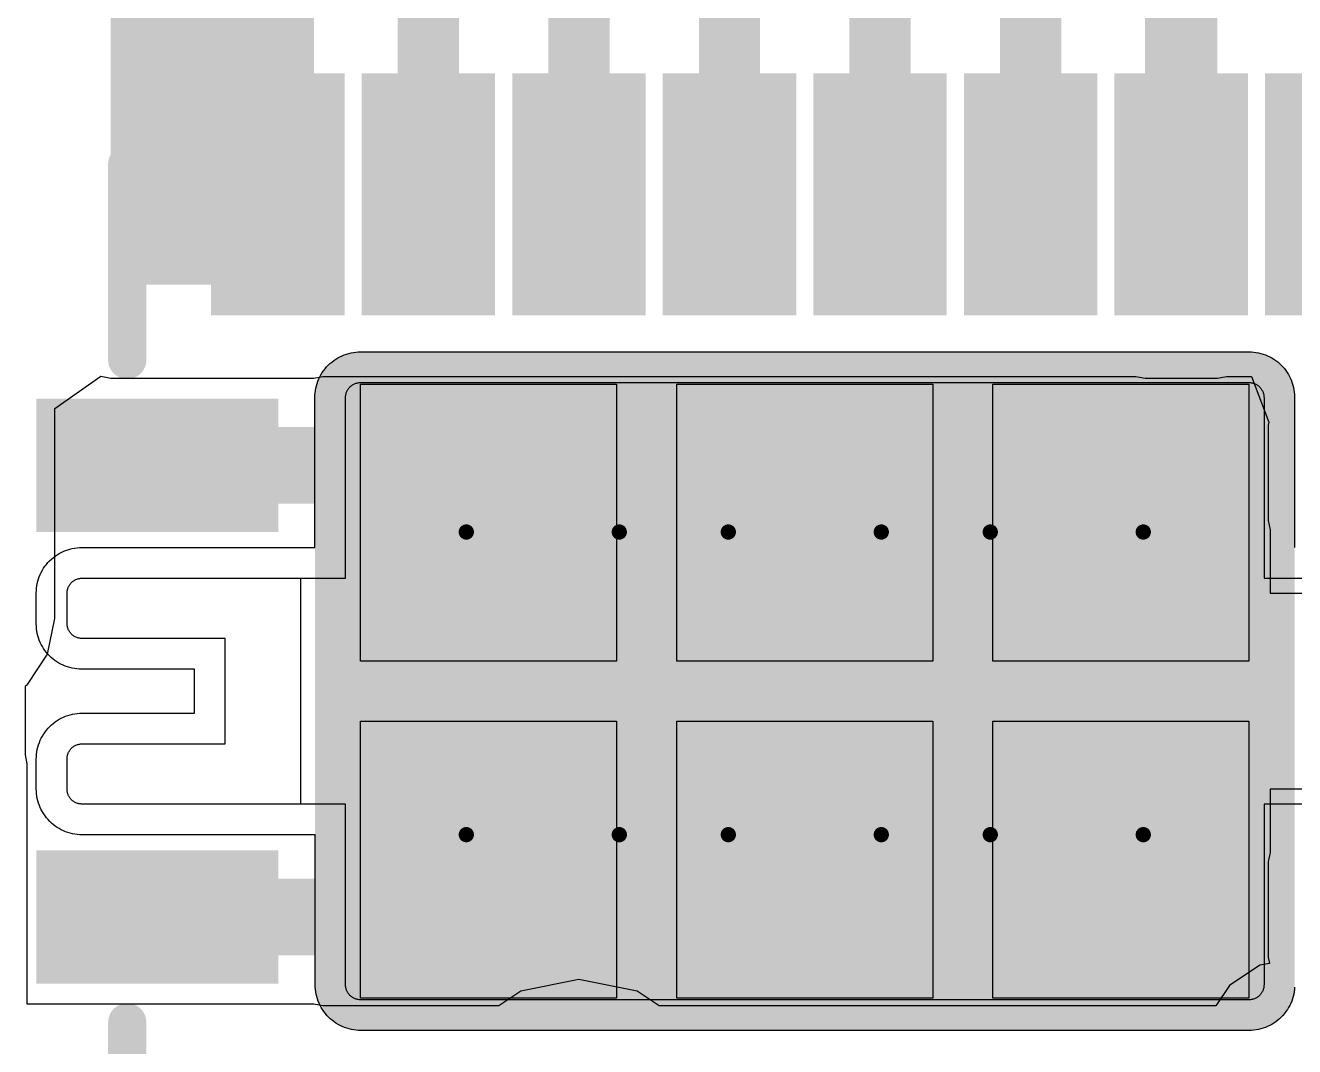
# Model space of a CAD drawing. Header units: inches. Extents: x -46 to 312, y 0 to 111.
# Drawn here: x -34.183 to -29.968, y 18.97 to 22.362 of the extents above; entities that cross this region are included whole.
import ezdxf

# ---------------------------------------------------------------- set-up
doc = ezdxf.new("R2010")
doc.units = ezdxf.units.IN
for name, color, linetype in [('Bottom Layer', 5, 'Continuous'), ('Drill Drawing', 1, 'Continuous'), ('Top Layer', 1, 'Continuous'), ('Top Overlay', 2, 'Continuous'), ('Top Paste', 8, 'Continuous'), ('Top Solder', 216, 'Continuous'), ('Via Holes', 16, 'Continuous')]:
    doc.layers.add(name, color=color, linetype=linetype)

# ---------------------------------------------------------------- blocks, each defined once
blk = doc.blocks.new('20_VQFN__3_5_4_5__18')
at = {"layer": 'Top Layer'}
for points in [[(-0.87, 2.45), (-0.63, 2.45), (-0.63, 1.85), (-0.87, 1.85)], [(0.63, 2.45), (0.87, 2.45), (0.87, 1.85), (0.63, 1.85)], [(1.35, 1.87), (1.95, 1.87), (1.95, 1.63), (1.35, 1.63)], [(1.35, 1.37), (1.95, 1.37), (1.95, 1.13), (1.35, 1.13)], [(1.35, 0.87), (1.95, 0.87), (1.95, 0.63), (1.35, 0.63)], [(1.35, 0.37), (1.95, 0.37), (1.95, 0.13), (1.35, 0.13)], [(1.35, -0.13), (1.95, -0.13), (1.95, -0.37), (1.35, -0.37)], [(1.35, -0.63), (1.95, -0.63), (1.95, -0.87), (1.35, -0.87)], [(1.35, -1.13), (1.95, -1.13), (1.95, -1.37), (1.35, -1.37)]]:
    blk.add_hatch(color=1, dxfattribs=at).paths.add_polyline_path(points)
h = blk.add_hatch(color=1, dxfattribs=at)
edge = h.paths.add_edge_path()
edge.add_arc((-0.9738, 1.4738), 0.0512, 90, 180)
edge.add_line((-1.025, 1.4738), (-1.025, -1.4737))
edge.add_arc((-0.9738, -1.4737), 0.0512, 180, 270)
edge.add_line((-0.9738, -1.525), (0.9738, -1.525))
edge.add_arc((0.9738, -1.4737), 0.0512, 270, 360)
edge.add_line((1.025, -1.4737), (1.025, 1.4738))
edge.add_arc((0.9738, 1.4738), 0.0512, 0, 90)
edge.add_line((0.9738, 1.525), (-0.9738, 1.525))
at = {"layer": 'Top Paste'}
for points in [[(-0.87, 2.45), (-0.63, 2.45), (-0.63, 1.85), (-0.87, 1.85)], [(0.63, 2.45), (0.87, 2.45), (0.87, 1.85), (0.63, 1.85)], [(1.35, 1.87), (1.95, 1.87), (1.95, 1.63), (1.35, 1.63)], [(1.35, 1.37), (1.95, 1.37), (1.95, 1.13), (1.35, 1.13)], [(1.35, 0.87), (1.95, 0.87), (1.95, 0.63), (1.35, 0.63)], [(1.35, 0.37), (1.95, 0.37), (1.95, 0.13), (1.35, 0.13)], [(1.35, -0.13), (1.95, -0.13), (1.95, -0.37), (1.35, -0.37)], [(1.35, -0.63), (1.95, -0.63), (1.95, -0.87), (1.35, -0.87)], [(1.35, -1.13), (1.95, -1.13), (1.95, -1.37), (1.35, -1.37)]]:
    blk.add_hatch(color=8, dxfattribs=at).paths.add_polyline_path(points)
at = {"layer": 'Top Solder'}
for points in [[(-0.9716, 2.5516), (-0.5284, 2.5516), (-0.5284, 1.7484), (-0.9716, 1.7484)], [(0.5284, 2.5516), (0.9716, 2.5516), (0.9716, 1.7484), (0.5284, 1.7484)], [(1.2484, 1.9716), (2.0516, 1.9716), (2.0516, 1.5284), (1.2484, 1.5284)], [(1.2484, 1.4716), (2.0516, 1.4716), (2.0516, 1.0284), (1.2484, 1.0284)], [(1.2484, 0.9716), (2.0516, 0.9716), (2.0516, 0.5284), (1.2484, 0.5284)], [(1.2484, 0.4716), (2.0516, 0.4716), (2.0516, 0.0284), (1.2484, 0.0284)], [(1.2484, -0.0284), (2.0516, -0.0284), (2.0516, -0.4716), (1.2484, -0.4716)], [(1.2484, -0.5284), (2.0516, -0.5284), (2.0516, -0.9716), (1.2484, -0.9716)], [(1.2484, -1.0284), (2.0516, -1.0284), (2.0516, -1.4716), (1.2484, -1.4716)], [(1.2484, -1.5284), (2.0516, -1.5284), (2.0516, -1.9716), (1.2484, -1.9716)]]:
    blk.add_hatch(color=216, dxfattribs=at).paths.add_polyline_path(points)
h = blk.add_hatch(color=216, dxfattribs=at)
edge = h.paths.add_edge_path()
edge.add_arc((-0.9738, 1.4738), 0.1528, 90, 180)
edge.add_line((-1.1266, 1.4738), (-1.1266, -1.4737))
edge.add_arc((-0.9738, -1.4737), 0.1528, 180, 270)
edge.add_line((-0.9738, -1.6266), (0.9738, -1.6266))
edge.add_arc((0.9738, -1.4737), 0.1528, 270, 360)
edge.add_line((1.1266, -1.4737), (1.1266, 1.4738))
edge.add_arc((0.9738, 1.4738), 0.1528, 0, 90)
edge.add_line((0.9738, 1.6266), (-0.9738, 1.6266))
at = {"layer": 'Top Layer'}
for p, q in [((-0.3477, 2.4446), (-0.3453, 2.4457)), ((-0.3453, 2.4457), (-0.3429, 2.4467)), ((-0.3429, 2.4467), (-0.3405, 2.4476)), ((-0.3405, 2.4476), (-0.3379, 2.4483)), ((-0.3379, 2.4483), (-0.3354, 2.4489)), ((-0.3354, 2.4489), (-0.3328, 2.4494)), ((-0.3328, 2.4494), (-0.3302, 2.4497)), ((-0.3302, 2.4497), (-0.3276, 2.4499)), ((-0.3276, 2.4499), (-0.325, 2.45)), ((-0.325, 2.45), (-0.225, 2.45)), ((-0.225, 2.45), (-0.2224, 2.4499)), ((-0.2224, 2.4499), (-0.2198, 2.4497)), ((-0.2198, 2.4497), (-0.2172, 2.4494)), ((-0.2172, 2.4494), (-0.2146, 2.4489)), ((-0.2146, 2.4489), (-0.2121, 2.4483)), ((-0.2121, 2.4483), (-0.2095, 2.4476)), ((-0.2095, 2.4476), (-0.2071, 2.4467)), ((-0.2071, 2.4467), (-0.2047, 2.4457)), ((-0.2047, 2.4457), (-0.2023, 2.4446)), ((0.2023, 2.4446), (0.2047, 2.4457)), ((0.2047, 2.4457), (0.2071, 2.4467)), ((0.2071, 2.4467), (0.2095, 2.4476)), ((0.2095, 2.4476), (0.2121, 2.4483)), ((0.2121, 2.4483), (0.2146, 2.4489)), ((0.2146, 2.4489), (0.2172, 2.4494)), ((0.2172, 2.4494), (0.2198, 2.4497)), ((0.2198, 2.4497), (0.2224, 2.4499)), ((0.2224, 2.4499), (0.225, 2.45)), ((0.225, 2.45), (0.325, 2.45)), ((0.325, 2.45), (0.3276, 2.4499)), ((0.3276, 2.4499), (0.3302, 2.4497)), ((0.3302, 2.4497), (0.3328, 2.4494)), ((0.3328, 2.4494), (0.3354, 2.4489)), ((0.3354, 2.4489), (0.3379, 2.4483)), ((0.3379, 2.4483), (0.3405, 2.4476)), ((0.3405, 2.4476), (0.3429, 2.4467)), ((0.3429, 2.4467), (0.3453, 2.4457)), ((0.3453, 2.4457), (0.3477, 2.4446)), ((-0.375, 2.4), (-0.3749, 2.4026)), ((-0.3749, 2.4026), (-0.3747, 2.4052)), ((-0.3747, 2.4052), (-0.3744, 2.4078)), ((-0.3744, 2.4078), (-0.3739, 2.4104)), ((-0.3739, 2.4104), (-0.3733, 2.4129)), ((-0.3733, 2.4129), (-0.3726, 2.4155)), ((-0.3726, 2.4155), (-0.3717, 2.4179)), ((-0.3717, 2.4179), (-0.3707, 2.4203)), ((-0.3707, 2.4203), (-0.3695, 2.4227)), ((-0.3695, 2.4227), (-0.3683, 2.425)), ((-0.3683, 2.425), (-0.3669, 2.4272)), ((-0.3669, 2.4272), (-0.3655, 2.4294)), ((-0.3655, 2.4294), (-0.3639, 2.4315)), ((-0.3639, 2.4315), (-0.3622, 2.4335)), ((-0.3622, 2.4335), (-0.3604, 2.4354)), ((-0.3604, 2.4354), (-0.3585, 2.4372)), ((-0.3585, 2.4372), (-0.3565, 2.4389)), ((-0.3565, 2.4389), (-0.3544, 2.4405)), ((-0.3544, 2.4405), (-0.3522, 2.4419)), ((-0.3522, 2.4419), (-0.35, 2.4433)), ((-0.35, 2.4433), (-0.3477, 2.4446)), ((-0.2023, 2.4446), (-0.2, 2.4433)), ((-0.2, 2.4433), (-0.1978, 2.4419)), ((-0.1978, 2.4419), (-0.1956, 2.4405)), ((-0.1956, 2.4405), (-0.1935, 2.4389)), ((-0.1935, 2.4389), (-0.1915, 2.4372)), ((-0.1915, 2.4372), (-0.1896, 2.4354)), ((-0.1896, 2.4354), (-0.1878, 2.4335)), ((-0.1878, 2.4335), (-0.1861, 2.4315)), ((-0.1861, 2.4315), (-0.1845, 2.4294)), ((-0.1845, 2.4294), (-0.1831, 2.4272)), ((-0.1831, 2.4272), (-0.1817, 2.425)), ((-0.1817, 2.425), (-0.1804, 2.4227)), ((-0.1804, 2.4227), (-0.1793, 2.4203)), ((-0.1793, 2.4203), (-0.1783, 2.4179)), ((-0.1783, 2.4179), (-0.1774, 2.4155)), ((-0.1774, 2.4155), (-0.1767, 2.4129)), ((-0.1767, 2.4129), (-0.1761, 2.4104)), ((-0.1761, 2.4104), (-0.1756, 2.4078)), ((-0.1756, 2.4078), (-0.1753, 2.4052)), ((-0.1753, 2.4052), (-0.1751, 2.4026)), ((-0.1751, 2.4026), (-0.175, 2.4)), ((0.175, 2.4), (0.1751, 2.4026)), ((0.1751, 2.4026), (0.1753, 2.4052)), ((0.1753, 2.4052), (0.1756, 2.4078)), ((0.1756, 2.4078), (0.1761, 2.4104)), ((0.1761, 2.4104), (0.1767, 2.4129)), ((0.1767, 2.4129), (0.1774, 2.4155)), ((0.1774, 2.4155), (0.1783, 2.4179)), ((0.1783, 2.4179), (0.1793, 2.4203)), ((0.1793, 2.4203), (0.1804, 2.4227)), ((0.1804, 2.4227), (0.1817, 2.425)), ((0.1817, 2.425), (0.1831, 2.4272)), ((0.1831, 2.4272), (0.1845, 2.4294)), ((0.1845, 2.4294), (0.1861, 2.4315)), ((0.1861, 2.4315), (0.1878, 2.4335)), ((0.1878, 2.4335), (0.1896, 2.4354)), ((0.1896, 2.4354), (0.1915, 2.4372)), ((0.1915, 2.4372), (0.1935, 2.4389)), ((0.1935, 2.4389), (0.1956, 2.4405)), ((0.1956, 2.4405), (0.1978, 2.4419)), ((0.1978, 2.4419), (0.2, 2.4433)), ((0.2, 2.4433), (0.2023, 2.4446)), ((0.3477, 2.4446), (0.35, 2.4433)), ((0.35, 2.4433), (0.3522, 2.4419)), ((0.3522, 2.4419), (0.3544, 2.4405)), ((0.3544, 2.4405), (0.3565, 2.4389)), ((0.3565, 2.4389), (0.3585, 2.4372)), ((0.3585, 2.4372), (0.3604, 2.4354)), ((0.3604, 2.4354), (0.3622, 2.4335)), ((0.3622, 2.4335), (0.3639, 2.4315)), ((0.3639, 2.4315), (0.3655, 2.4294)), ((0.3655, 2.4294), (0.3669, 2.4272)), ((0.3669, 2.4272), (0.3683, 2.425)), ((0.3683, 2.425), (0.3695, 2.4227)), ((0.3695, 2.4227), (0.3707, 2.4203)), ((0.3707, 2.4203), (0.3717, 2.4179)), ((0.3717, 2.4179), (0.3726, 2.4155)), ((0.3726, 2.4155), (0.3733, 2.4129)), ((0.3733, 2.4129), (0.3739, 2.4104)), ((0.3739, 2.4104), (0.3744, 2.4078)), ((0.3744, 2.4078), (0.3747, 2.4052)), ((0.3747, 2.4052), (0.3749, 2.4026)), ((0.3749, 2.4026), (0.375, 2.4)), ((-0.375, 1.525), (-0.375, 2.4)), ((-0.175, 2.4), (-0.175, 1.925)), ((0.175, 1.925), (0.175, 2.4)), ((0.375, 2.4), (0.375, 1.525)), ((-0.175, 1.925), (0.175, 1.925)), ((-1.0022, 1.5169), (-1, 1.5183)), ((-1, 1.5183), (-0.9977, 1.5196)), ((-0.9977, 1.5196), (-0.9953, 1.5207)), ((-0.9953, 1.5207), (-0.9929, 1.5217)), ((-0.9929, 1.5217), (-0.9905, 1.5226)), ((-0.9905, 1.5226), (-0.9879, 1.5233)), ((-0.9879, 1.5233), (-0.9854, 1.5239)), ((-0.9854, 1.5239), (-0.9828, 1.5244)), ((-0.9828, 1.5244), (-0.9802, 1.5247)), ((-0.9802, 1.5247), (-0.9776, 1.5249)), ((-0.9776, 1.5249), (-0.975, 1.525)), ((-0.975, 1.525), (-0.375, 1.525)), ((0.375, 1.525), (0.975, 1.525)), ((0.975, 1.525), (0.9776, 1.5249)), ((0.9776, 1.5249), (0.9802, 1.5247)), ((0.9802, 1.5247), (0.9828, 1.5244)), ((0.9828, 1.5244), (0.9854, 1.5239)), ((0.9854, 1.5239), (0.9879, 1.5233)), ((0.9879, 1.5233), (0.9905, 1.5226)), ((0.9905, 1.5226), (0.9929, 1.5217)), ((0.9929, 1.5217), (0.9953, 1.5207)), ((0.9953, 1.5207), (0.9977, 1.5196)), ((0.9977, 1.5196), (1, 1.5183)), ((1, 1.5183), (1.0022, 1.5169)), ((-1.025, 1.475), (-1.0249, 1.4776)), ((-1.0249, 1.4776), (-1.0247, 1.4802)), ((-1.0247, 1.4802), (-1.0244, 1.4828)), ((-1.0244, 1.4828), (-1.0239, 1.4854)), ((-1.0239, 1.4854), (-1.0233, 1.4879)), ((-1.0233, 1.4879), (-1.0226, 1.4905)), ((-1.0226, 1.4905), (-1.0217, 1.4929)), ((-1.0217, 1.4929), (-1.0207, 1.4953)), ((-1.0207, 1.4953), (-1.0196, 1.4977)), ((-1.0196, 1.4977), (-1.0183, 1.5)), ((-1.0183, 1.5), (-1.0169, 1.5022)), ((-1.0169, 1.5022), (-1.0155, 1.5044)), ((-1.0155, 1.5044), (-1.0139, 1.5065)), ((-1.0139, 1.5065), (-1.0122, 1.5085)), ((-1.0122, 1.5085), (-1.0104, 1.5104)), ((-1.0104, 1.5104), (-1.0085, 1.5122)), ((-1.0085, 1.5122), (-1.0065, 1.5139)), ((-1.0065, 1.5139), (-1.0044, 1.5155)), ((-1.0044, 1.5155), (-1.0022, 1.5169)), ((1.0022, 1.5169), (1.0044, 1.5155)), ((1.0044, 1.5155), (1.0065, 1.5139)), ((1.0065, 1.5139), (1.0085, 1.5122)), ((1.0085, 1.5122), (1.0104, 1.5104)), ((1.0104, 1.5104), (1.0122, 1.5085)), ((1.0122, 1.5085), (1.0139, 1.5065)), ((1.0139, 1.5065), (1.0155, 1.5044)), ((1.0155, 1.5044), (1.0169, 1.5022)), ((1.0169, 1.5022), (1.0183, 1.5)), ((1.0183, 1.5), (1.0196, 1.4977)), ((1.0196, 1.4977), (1.0207, 1.4953)), ((1.0207, 1.4953), (1.0217, 1.4929)), ((1.0217, 1.4929), (1.0226, 1.4905)), ((1.0226, 1.4905), (1.0233, 1.4879)), ((1.0233, 1.4879), (1.0239, 1.4854)), ((1.0239, 1.4854), (1.0244, 1.4828)), ((1.0244, 1.4828), (1.0247, 1.4802)), ((1.0247, 1.4802), (1.0249, 1.4776)), ((1.0249, 1.4776), (1.025, 1.475)), ((-1.025, -1.475), (-1.025, 1.475)), ((1.025, 1.475), (1.025, -1.475)), ((-1.0249, -1.4776), (-1.025, -1.475)), ((1.025, -1.475), (1.0249, -1.4776)), ((-1.0247, -1.4802), (-1.0249, -1.4776)), ((-1.0244, -1.4828), (-1.0247, -1.4802)), ((-1.0239, -1.4854), (-1.0244, -1.4828)), ((-1.0233, -1.4879), (-1.0239, -1.4854)), ((-1.0226, -1.4904), (-1.0233, -1.4879)), ((-1.0217, -1.4929), (-1.0226, -1.4904)), ((-1.0207, -1.4953), (-1.0217, -1.4929)), ((-1.0196, -1.4977), (-1.0207, -1.4953)), ((-1.0183, -1.5), (-1.0196, -1.4977)), ((-1.0169, -1.5022), (-1.0183, -1.5)), ((-1.0155, -1.5044), (-1.0169, -1.5022)), ((-1.0139, -1.5065), (-1.0155, -1.5044)), ((-1.0122, -1.5085), (-1.0139, -1.5065)), ((-1.0104, -1.5104), (-1.0122, -1.5085)), ((-1.0085, -1.5122), (-1.0104, -1.5104)), ((-1.0065, -1.5139), (-1.0085, -1.5122)), ((-1.0044, -1.5154), (-1.0065, -1.5139)), ((-1.0022, -1.5169), (-1.0044, -1.5154)), ((-1, -1.5183), (-1.0022, -1.5169)), ((1.0022, -1.5169), (1, -1.5183)), ((1.0044, -1.5154), (1.0022, -1.5169)), ((1.0065, -1.5139), (1.0044, -1.5154)), ((1.0085, -1.5122), (1.0065, -1.5139)), ((1.0104, -1.5104), (1.0085, -1.5122)), ((1.0122, -1.5085), (1.0104, -1.5104)), ((1.0139, -1.5065), (1.0122, -1.5085)), ((1.0155, -1.5044), (1.0139, -1.5065)), ((1.0169, -1.5022), (1.0155, -1.5044)), ((1.0183, -1.5), (1.0169, -1.5022)), ((1.0196, -1.4977), (1.0183, -1.5)), ((1.0207, -1.4953), (1.0196, -1.4977)), ((1.0217, -1.4929), (1.0207, -1.4953)), ((1.0226, -1.4904), (1.0217, -1.4929)), ((1.0233, -1.4879), (1.0226, -1.4904)), ((1.0239, -1.4854), (1.0233, -1.4879)), ((1.0244, -1.4828), (1.0239, -1.4854)), ((1.0247, -1.4802), (1.0244, -1.4828)), ((1.0249, -1.4776), (1.0247, -1.4802)), ((-0.9977, -1.5195), (-1, -1.5183)), ((-0.9953, -1.5207), (-0.9977, -1.5195)), ((-0.9929, -1.5217), (-0.9953, -1.5207)), ((-0.9905, -1.5225), (-0.9929, -1.5217)), ((-0.9879, -1.5233), (-0.9905, -1.5225)), ((-0.9854, -1.5239), (-0.9879, -1.5233)), ((-0.9828, -1.5244), (-0.9854, -1.5239)), ((-0.9802, -1.5247), (-0.9828, -1.5244)), ((-0.9776, -1.5249), (-0.9802, -1.5247)), ((-0.975, -1.525), (-0.9776, -1.5249)), ((-0.375, -1.525), (-0.975, -1.525)), ((-0.375, -2.4), (-0.375, -1.525)), ((0.975, -1.525), (0.375, -1.525)), ((0.375, -1.525), (0.375, -2.4)), ((0.9776, -1.5249), (0.975, -1.525)), ((0.9802, -1.5247), (0.9776, -1.5249)), ((0.9828, -1.5244), (0.9802, -1.5247)), ((0.9854, -1.5239), (0.9828, -1.5244)), ((0.9879, -1.5233), (0.9854, -1.5239)), ((0.9905, -1.5225), (0.9879, -1.5233)), ((0.9929, -1.5217), (0.9905, -1.5225)), ((0.9953, -1.5207), (0.9929, -1.5217)), ((0.9977, -1.5195), (0.9953, -1.5207)), ((1, -1.5183), (0.9977, -1.5195))]:
    blk.add_line(p, q, dxfattribs=at)
at = {"layer": 'Top Overlay'}
for points in [[(-1.75, 2.25, 0.127, 0.127, 0), (-1.1, 2.25, 0.127, 0.127, 0)], [(1.1, 2.25, 0.127, 0.127, 0), (1.75, 2.25, 0.127, 0.127, 0)], [(1.75, 2.25, 0.127, 0.127, 0), (1.75, 2.1, 0.127, 0.127, 0)]]:
    blk.add_lwpolyline(points, format="xyseb", dxfattribs=at)
for points in [[(-1.1318, 2.25, 0.0635, 0.0635, 1), (-1.0683, 2.25, 0.0635, 0.0635, 1)], [(1.0683, 2.25, 0.0635, 0.0635, 1), (1.1318, 2.25, 0.0635, 0.0635, 1)], [(1.7182, 2.25, 0.0635, 0.0635, 1), (1.7817, 2.25, 0.0635, 0.0635, 1)], [(1.7182, 2.25, 0.0635, 0.0635, 1), (1.7817, 2.25, 0.0635, 0.0635, 1)], [(1.7182, 2.1, 0.0635, 0.0635, 1), (1.7817, 2.1, 0.0635, 0.0635, 1)]]:
    blk.add_lwpolyline(points, format="xyseb", close=True, dxfattribs=at)
at = {"layer": 'Top Paste'}
for p, q in [((-0.3477, 2.4446), (-0.3453, 2.4457)), ((-0.3453, 2.4457), (-0.3429, 2.4467)), ((-0.3429, 2.4467), (-0.3405, 2.4476)), ((-0.3405, 2.4476), (-0.3379, 2.4483)), ((-0.3379, 2.4483), (-0.3354, 2.4489)), ((-0.3354, 2.4489), (-0.3328, 2.4494)), ((-0.3328, 2.4494), (-0.3302, 2.4497)), ((-0.3302, 2.4497), (-0.3276, 2.4499)), ((-0.3276, 2.4499), (-0.325, 2.45)), ((-0.325, 2.45), (-0.225, 2.45)), ((-0.225, 2.45), (-0.2224, 2.4499)), ((-0.2224, 2.4499), (-0.2198, 2.4497)), ((-0.2198, 2.4497), (-0.2172, 2.4494)), ((-0.2172, 2.4494), (-0.2146, 2.4489)), ((-0.2146, 2.4489), (-0.2121, 2.4483)), ((-0.2121, 2.4483), (-0.2095, 2.4476)), ((-0.2095, 2.4476), (-0.2071, 2.4467)), ((-0.2071, 2.4467), (-0.2047, 2.4457)), ((-0.2047, 2.4457), (-0.2023, 2.4446)), ((0.2023, 2.4446), (0.2047, 2.4457)), ((0.2047, 2.4457), (0.2071, 2.4467)), ((0.2071, 2.4467), (0.2095, 2.4476)), ((0.2095, 2.4476), (0.2121, 2.4483)), ((0.2121, 2.4483), (0.2146, 2.4489)), ((0.2146, 2.4489), (0.2172, 2.4494)), ((0.2172, 2.4494), (0.2198, 2.4497)), ((0.2198, 2.4497), (0.2224, 2.4499)), ((0.2224, 2.4499), (0.225, 2.45)), ((0.225, 2.45), (0.325, 2.45)), ((0.325, 2.45), (0.3276, 2.4499)), ((0.3276, 2.4499), (0.3302, 2.4497)), ((0.3302, 2.4497), (0.3328, 2.4494)), ((0.3328, 2.4494), (0.3354, 2.4489)), ((0.3354, 2.4489), (0.3379, 2.4483)), ((0.3379, 2.4483), (0.3405, 2.4476)), ((0.3405, 2.4476), (0.3429, 2.4467)), ((0.3429, 2.4467), (0.3453, 2.4457)), ((0.3453, 2.4457), (0.3477, 2.4446)), ((-0.375, 2.4), (-0.3749, 2.4026)), ((-0.3749, 2.4026), (-0.3747, 2.4052)), ((-0.3747, 2.4052), (-0.3744, 2.4078)), ((-0.3744, 2.4078), (-0.3739, 2.4104)), ((-0.3739, 2.4104), (-0.3733, 2.4129)), ((-0.3733, 2.4129), (-0.3726, 2.4155)), ((-0.3726, 2.4155), (-0.3717, 2.4179)), ((-0.3717, 2.4179), (-0.3707, 2.4203)), ((-0.3707, 2.4203), (-0.3695, 2.4227)), ((-0.3695, 2.4227), (-0.3683, 2.425)), ((-0.3683, 2.425), (-0.3669, 2.4272)), ((-0.3669, 2.4272), (-0.3655, 2.4294)), ((-0.3655, 2.4294), (-0.3639, 2.4315)), ((-0.3639, 2.4315), (-0.3622, 2.4335)), ((-0.3622, 2.4335), (-0.3604, 2.4354)), ((-0.3604, 2.4354), (-0.3585, 2.4372)), ((-0.3585, 2.4372), (-0.3565, 2.4389)), ((-0.3565, 2.4389), (-0.3544, 2.4405)), ((-0.3544, 2.4405), (-0.3522, 2.4419)), ((-0.3522, 2.4419), (-0.35, 2.4433)), ((-0.35, 2.4433), (-0.3477, 2.4446)), ((-0.2023, 2.4446), (-0.2, 2.4433)), ((-0.2, 2.4433), (-0.1978, 2.4419)), ((-0.1978, 2.4419), (-0.1956, 2.4405)), ((-0.1956, 2.4405), (-0.1935, 2.4389)), ((-0.1935, 2.4389), (-0.1915, 2.4372)), ((-0.1915, 2.4372), (-0.1896, 2.4354)), ((-0.1896, 2.4354), (-0.1878, 2.4335)), ((-0.1878, 2.4335), (-0.1861, 2.4315)), ((-0.1861, 2.4315), (-0.1845, 2.4294)), ((-0.1845, 2.4294), (-0.1831, 2.4272)), ((-0.1831, 2.4272), (-0.1817, 2.425)), ((-0.1817, 2.425), (-0.1804, 2.4227)), ((-0.1804, 2.4227), (-0.1793, 2.4203)), ((-0.1793, 2.4203), (-0.1783, 2.4179)), ((-0.1783, 2.4179), (-0.1774, 2.4155)), ((-0.1774, 2.4155), (-0.1767, 2.4129)), ((-0.1767, 2.4129), (-0.1761, 2.4104)), ((-0.1761, 2.4104), (-0.1756, 2.4078)), ((-0.1756, 2.4078), (-0.1753, 2.4052)), ((-0.1753, 2.4052), (-0.1751, 2.4026)), ((-0.1751, 2.4026), (-0.175, 2.4)), ((0.175, 2.4), (0.1751, 2.4026)), ((0.1751, 2.4026), (0.1753, 2.4052)), ((0.1753, 2.4052), (0.1756, 2.4078)), ((0.1756, 2.4078), (0.1761, 2.4104)), ((0.1761, 2.4104), (0.1767, 2.4129)), ((0.1767, 2.4129), (0.1774, 2.4155)), ((0.1774, 2.4155), (0.1783, 2.4179)), ((0.1783, 2.4179), (0.1793, 2.4203)), ((0.1793, 2.4203), (0.1804, 2.4227)), ((0.1804, 2.4227), (0.1817, 2.425)), ((0.1817, 2.425), (0.1831, 2.4272)), ((0.1831, 2.4272), (0.1845, 2.4294)), ((0.1845, 2.4294), (0.1861, 2.4315)), ((0.1861, 2.4315), (0.1878, 2.4335)), ((0.1878, 2.4335), (0.1896, 2.4354)), ((0.1896, 2.4354), (0.1915, 2.4372)), ((0.1915, 2.4372), (0.1935, 2.4389)), ((0.1935, 2.4389), (0.1956, 2.4405)), ((0.1956, 2.4405), (0.1978, 2.4419)), ((0.1978, 2.4419), (0.2, 2.4433)), ((0.2, 2.4433), (0.2023, 2.4446)), ((0.3477, 2.4446), (0.35, 2.4433)), ((0.35, 2.4433), (0.3522, 2.4419)), ((0.3522, 2.4419), (0.3544, 2.4405)), ((0.3544, 2.4405), (0.3565, 2.4389)), ((0.3565, 2.4389), (0.3585, 2.4372)), ((0.3585, 2.4372), (0.3604, 2.4354)), ((0.3604, 2.4354), (0.3622, 2.4335)), ((0.3622, 2.4335), (0.3639, 2.4315)), ((0.3639, 2.4315), (0.3655, 2.4294)), ((0.3655, 2.4294), (0.3669, 2.4272)), ((0.3669, 2.4272), (0.3683, 2.425)), ((0.3683, 2.425), (0.3695, 2.4227)), ((0.3695, 2.4227), (0.3707, 2.4203)), ((0.3707, 2.4203), (0.3717, 2.4179)), ((0.3717, 2.4179), (0.3726, 2.4155)), ((0.3726, 2.4155), (0.3733, 2.4129)), ((0.3733, 2.4129), (0.3739, 2.4104)), ((0.3739, 2.4104), (0.3744, 2.4078)), ((0.3744, 2.4078), (0.3747, 2.4052)), ((0.3747, 2.4052), (0.3749, 2.4026)), ((0.3749, 2.4026), (0.375, 2.4)), ((-0.375, 1.675), (-0.375, 2.4)), ((-0.175, 2.4), (-0.175, 1.925)), ((0.175, 1.925), (0.175, 2.4)), ((0.375, 2.4), (0.375, 1.675)), ((-0.175, 1.925), (0.175, 1.925)), ((0.375, 1.675), (-0.375, 1.675)), ((-1.02, 0.625), (-1.02, 1.475)), ((-1.02, 1.475), (-0.1, 1.475)), ((-0.1, 1.475), (-0.1, 0.625)), ((0.1, 0.625), (0.1, 1.475)), ((0.1, 1.475), (1.02, 1.475)), ((1.02, 1.475), (1.02, 0.625)), ((-0.1, 0.625), (-1.02, 0.625)), ((1.02, 0.625), (0.1, 0.625)), ((-1.02, -0.425), (-1.02, 0.425)), ((-1.02, 0.425), (-0.1, 0.425)), ((-0.1, 0.425), (-0.1, -0.425)), ((0.1, -0.425), (0.1, 0.425)), ((0.1, 0.425), (1.02, 0.425)), ((1.02, 0.425), (1.02, -0.425)), ((-0.1, -0.425), (-1.02, -0.425)), ((1.02, -0.425), (0.1, -0.425)), ((-1.02, -1.475), (-1.02, -0.625)), ((-1.02, -0.625), (-0.1, -0.625)), ((-0.1, -0.625), (-0.1, -1.475)), ((0.1, -1.475), (0.1, -0.625)), ((0.1, -0.625), (1.02, -0.625)), ((1.02, -0.625), (1.02, -1.475)), ((-0.1, -1.475), (-1.02, -1.475)), ((1.02, -1.475), (0.1, -1.475))]:
    blk.add_line(p, q, dxfattribs=at)
at = {"layer": 'Top Solder'}
for p, q in [((-0.4078, 2.5275), (-0.401, 2.5316)), ((-0.401, 2.5316), (-0.394, 2.5354)), ((-0.394, 2.5354), (-0.3868, 2.5389)), ((-0.3868, 2.5389), (-0.3795, 2.5419)), ((-0.3795, 2.5419), (-0.372, 2.5446)), ((-0.372, 2.5446), (-0.3643, 2.5468)), ((-0.3643, 2.5468), (-0.3566, 2.5487)), ((-0.3566, 2.5487), (-0.3488, 2.5501)), ((-0.3488, 2.5501), (-0.3409, 2.5512)), ((-0.3409, 2.5512), (-0.333, 2.5518)), ((-0.333, 2.5518), (-0.325, 2.552)), ((-0.325, 2.552), (-0.225, 2.552)), ((-0.225, 2.552), (-0.217, 2.5518)), ((-0.217, 2.5518), (-0.2091, 2.5512)), ((-0.2091, 2.5512), (-0.2012, 2.5501)), ((-0.2012, 2.5501), (-0.1934, 2.5487)), ((-0.1934, 2.5487), (-0.1857, 2.5468)), ((-0.1857, 2.5468), (-0.178, 2.5446)), ((-0.178, 2.5446), (-0.1705, 2.5419)), ((-0.1705, 2.5419), (-0.1632, 2.5389)), ((-0.1632, 2.5389), (-0.156, 2.5354)), ((-0.156, 2.5354), (-0.149, 2.5316)), ((-0.149, 2.5316), (-0.1422, 2.5275)), ((0.1413, 2.5278), (0.148, 2.5319)), ((0.148, 2.5319), (0.1549, 2.5357)), ((0.1549, 2.5357), (0.162, 2.539)), ((0.162, 2.539), (0.1692, 2.542)), ((0.1692, 2.542), (0.1766, 2.5447)), ((0.1766, 2.5447), (0.1842, 2.5469)), ((0.1842, 2.5469), (0.1918, 2.5487)), ((0.1918, 2.5487), (0.1995, 2.5502)), ((0.1995, 2.5502), (0.2073, 2.5512)), ((0.2073, 2.5512), (0.2152, 2.5518)), ((0.2152, 2.5518), (0.223, 2.552)), ((0.223, 2.552), (0.326, 2.552)), ((0.326, 2.552), (0.3339, 2.5518)), ((0.3339, 2.5518), (0.3418, 2.5512)), ((0.3418, 2.5512), (0.3496, 2.5501)), ((0.3496, 2.5501), (0.3574, 2.5487)), ((0.3574, 2.5487), (0.3651, 2.5469)), ((0.3651, 2.5469), (0.3727, 2.5446)), ((0.3727, 2.5446), (0.3801, 2.542)), ((0.3801, 2.542), (0.3874, 2.5389)), ((0.3874, 2.5389), (0.3946, 2.5355)), ((0.3946, 2.5355), (0.4015, 2.5318)), ((0.4015, 2.5318), (0.4082, 2.5276)), ((-0.4525, 2.4828), (-0.448, 2.4893)), ((-0.448, 2.4893), (-0.4431, 2.4957)), ((-0.4431, 2.4957), (-0.438, 2.5017)), ((-0.438, 2.5017), (-0.4325, 2.5075)), ((-0.4325, 2.5075), (-0.4267, 2.513)), ((-0.4267, 2.513), (-0.4207, 2.5181)), ((-0.4207, 2.5181), (-0.4143, 2.523)), ((-0.4143, 2.523), (-0.4078, 2.5275)), ((-0.1422, 2.5275), (-0.1357, 2.523)), ((-0.1357, 2.523), (-0.1293, 2.5181)), ((-0.1293, 2.5181), (-0.1233, 2.513)), ((-0.1233, 2.513), (-0.1175, 2.5075)), ((-0.1175, 2.5075), (-0.112, 2.5017)), ((-0.112, 2.5017), (-0.1069, 2.4957)), ((-0.1069, 2.4957), (-0.102, 2.4893)), ((-0.102, 2.4893), (-0.0975, 2.4828)), ((0.0972, 2.4837), (0.1016, 2.4902)), ((0.1016, 2.4902), (0.1064, 2.4964)), ((0.1064, 2.4964), (0.1115, 2.5024)), ((0.1115, 2.5024), (0.1169, 2.5081)), ((0.1169, 2.5081), (0.1226, 2.5135)), ((0.1226, 2.5135), (0.1286, 2.5186)), ((0.1286, 2.5186), (0.1348, 2.5234)), ((0.1348, 2.5234), (0.1413, 2.5278)), ((0.4082, 2.5276), (0.4148, 2.5232)), ((0.4148, 2.5232), (0.421, 2.5184)), ((0.421, 2.5184), (0.427, 2.5132)), ((0.427, 2.5132), (0.4328, 2.5078)), ((0.4328, 2.5078), (0.4382, 2.502)), ((0.4382, 2.502), (0.4433, 2.496)), ((0.4433, 2.496), (0.4482, 2.4898)), ((0.4482, 2.4898), (0.4526, 2.4832)), ((-0.4718, 2.4393), (-0.4696, 2.447)), ((-0.4696, 2.447), (-0.4669, 2.4545)), ((-0.4669, 2.4545), (-0.4639, 2.4618)), ((-0.4639, 2.4618), (-0.4604, 2.469)), ((-0.4604, 2.469), (-0.4566, 2.476)), ((-0.4566, 2.476), (-0.4525, 2.4828)), ((-0.0975, 2.4828), (-0.0934, 2.476)), ((-0.0934, 2.476), (-0.0896, 2.469)), ((-0.0896, 2.469), (-0.0861, 2.4618)), ((-0.0861, 2.4618), (-0.0831, 2.4545)), ((-0.0831, 2.4545), (-0.0804, 2.447)), ((-0.0804, 2.447), (-0.0782, 2.4393)), ((0.0781, 2.4408), (0.0803, 2.4484)), ((0.0803, 2.4484), (0.083, 2.4558)), ((0.083, 2.4558), (0.086, 2.463)), ((0.086, 2.463), (0.0893, 2.4701)), ((0.0893, 2.4701), (0.0931, 2.477)), ((0.0931, 2.477), (0.0972, 2.4837)), ((0.4526, 2.4832), (0.4568, 2.4765)), ((0.4568, 2.4765), (0.4605, 2.4696)), ((0.4605, 2.4696), (0.4639, 2.4624)), ((0.4639, 2.4624), (0.467, 2.4551)), ((0.467, 2.4551), (0.4696, 2.4477)), ((0.4696, 2.4477), (0.4719, 2.4401)), ((-0.477, 2.4), (-0.4768, 2.408)), ((-0.4768, 2.408), (-0.4762, 2.4159)), ((-0.4762, 2.4159), (-0.4751, 2.4238)), ((-0.4751, 2.4238), (-0.4737, 2.4316)), ((-0.4737, 2.4316), (-0.4718, 2.4393)), ((-0.0782, 2.4393), (-0.0763, 2.4316)), ((-0.0763, 2.4316), (-0.0749, 2.4238)), ((-0.0749, 2.4238), (-0.0738, 2.4159)), ((-0.0738, 2.4159), (-0.0732, 2.408)), ((-0.0732, 2.408), (-0.073, 2.4)), ((0.073, 2.402), (0.0732, 2.4099)), ((0.0732, 2.4099), (0.0738, 2.4177)), ((0.0738, 2.4177), (0.0748, 2.4255)), ((0.0748, 2.4255), (0.0763, 2.4332)), ((0.0763, 2.4332), (0.0781, 2.4408)), ((0.4719, 2.4401), (0.4737, 2.4324)), ((0.4737, 2.4324), (0.4751, 2.4246)), ((0.4751, 2.4246), (0.4762, 2.4168)), ((0.4762, 2.4168), (0.4768, 2.4089)), ((0.4768, 2.4089), (0.477, 2.401)), ((-0.477, 1.627), (-0.477, 2.4)), ((-0.073, 2.4), (-0.073, 2.027)), ((0.073, 2.027), (0.073, 2.402)), ((0.477, 2.401), (0.477, 1.627)), ((-0.073, 2.027), (0.073, 2.027)), ((-1.0578, 1.6015), (-1.051, 1.6056)), ((-1.051, 1.6056), (-1.044, 1.6094)), ((-1.044, 1.6094), (-1.0368, 1.6129)), ((-1.0368, 1.6129), (-1.0295, 1.6159)), ((-1.0295, 1.6159), (-1.022, 1.6186)), ((-1.022, 1.6186), (-1.0143, 1.6208)), ((-1.0143, 1.6208), (-1.0066, 1.6227)), ((-1.0066, 1.6227), (-0.9988, 1.6241)), ((-0.9988, 1.6241), (-0.9909, 1.6252)), ((-0.9909, 1.6252), (-0.983, 1.6258)), ((-0.983, 1.6258), (-0.975, 1.626)), ((-0.975, 1.626), (-0.478, 1.626)), ((-0.478, 1.626), (-0.4779, 1.626)), ((-0.4779, 1.626), (-0.4779, 1.626)), ((-0.4779, 1.626), (-0.4778, 1.626)), ((-0.4778, 1.626), (-0.4778, 1.626)), ((-0.4778, 1.626), (-0.4777, 1.626)), ((-0.4777, 1.626), (-0.4777, 1.6261)), ((-0.4777, 1.6261), (-0.4776, 1.6261)), ((-0.4776, 1.6261), (-0.4776, 1.6261)), ((-0.4776, 1.6261), (-0.4775, 1.6261)), ((-0.4775, 1.6261), (-0.4775, 1.6262)), ((-0.4775, 1.6262), (-0.4774, 1.6262)), ((-0.4775, 1.6261), (-0.4775, 1.6261)), ((-0.4774, 1.6262), (-0.4773, 1.6263)), ((-0.4774, 1.6262), (-0.4774, 1.6262)), ((-0.4773, 1.6263), (-0.4772, 1.6264)), ((-0.4773, 1.6263), (-0.4773, 1.6263)), ((-0.4773, 1.6263), (-0.4773, 1.6263)), ((-0.4772, 1.6264), (-0.4772, 1.6265)), ((-0.4772, 1.6265), (-0.4771, 1.6265)), ((-0.4772, 1.6264), (-0.4772, 1.6264)), ((-0.4771, 1.6266), (-0.4771, 1.6267)), ((-0.4771, 1.6267), (-0.477, 1.6267)), ((-0.4771, 1.6265), (-0.4771, 1.6266)), ((-0.4771, 1.6266), (-0.4771, 1.6266)), ((-0.4771, 1.6265), (-0.4771, 1.6265)), ((-0.477, 1.6269), (-0.477, 1.627)), ((-0.477, 1.627), (-0.477, 1.627)), ((-0.477, 1.6268), (-0.477, 1.6269)), ((-0.477, 1.6267), (-0.477, 1.6268)), ((-0.477, 1.6268), (-0.477, 1.6268)), ((0.477, 1.627), (0.975, 1.627)), ((0.975, 1.627), (0.983, 1.6268)), ((0.983, 1.6268), (0.9909, 1.6262)), ((0.9909, 1.6262), (0.9988, 1.6251)), ((0.9988, 1.6251), (1.0066, 1.6237)), ((1.0066, 1.6237), (1.0143, 1.6218)), ((1.0143, 1.6218), (1.022, 1.6196)), ((1.022, 1.6196), (1.0295, 1.6169)), ((1.0295, 1.6169), (1.0368, 1.6139)), ((1.0368, 1.6139), (1.044, 1.6104)), ((1.044, 1.6104), (1.051, 1.6066)), ((1.051, 1.6066), (1.0578, 1.6025)), ((1.0578, 1.6025), (1.0643, 1.598)), ((-1.1025, 1.5568), (-1.098, 1.5633)), ((-1.098, 1.5633), (-1.0931, 1.5697)), ((-1.0931, 1.5697), (-1.088, 1.5757)), ((-1.088, 1.5757), (-1.0825, 1.5815)), ((-1.0825, 1.5815), (-1.0767, 1.587)), ((-1.0767, 1.587), (-1.0707, 1.5921)), ((-1.0707, 1.5921), (-1.0643, 1.597)), ((-1.0643, 1.597), (-1.0578, 1.6015)), ((1.0643, 1.598), (1.0707, 1.5931)), ((1.0707, 1.5931), (1.0767, 1.588)), ((1.0767, 1.588), (1.0825, 1.5825)), ((1.0825, 1.5825), (1.088, 1.5767)), ((1.088, 1.5767), (1.0931, 1.5707)), ((1.0931, 1.5707), (1.098, 1.5643)), ((1.098, 1.5643), (1.1025, 1.5578)), ((-1.1218, 1.5133), (-1.1196, 1.521)), ((-1.1196, 1.521), (-1.1169, 1.5285)), ((-1.1169, 1.5285), (-1.1139, 1.5358)), ((-1.1139, 1.5358), (-1.1104, 1.543)), ((-1.1104, 1.543), (-1.1066, 1.55)), ((-1.1066, 1.55), (-1.1025, 1.5568)), ((1.1025, 1.5578), (1.1066, 1.551)), ((1.1066, 1.551), (1.1104, 1.544)), ((1.1104, 1.544), (1.1139, 1.5368)), ((1.1139, 1.5368), (1.1169, 1.5295)), ((1.1169, 1.5295), (1.1196, 1.522)), ((1.1196, 1.522), (1.1218, 1.5143)), ((-1.127, 1.474), (-1.1268, 1.482)), ((-1.1268, 1.482), (-1.1262, 1.4899)), ((-1.1262, 1.4899), (-1.1251, 1.4978)), ((-1.1251, 1.4978), (-1.1237, 1.5056)), ((-1.1237, 1.5056), (-1.1218, 1.5133)), ((1.1218, 1.5143), (1.1237, 1.5066)), ((1.1237, 1.5066), (1.1251, 1.4988)), ((1.1251, 1.4988), (1.1262, 1.4909)), ((1.1262, 1.4909), (1.1268, 1.483)), ((1.1268, 1.483), (1.127, 1.475)), ((-1.127, -1.475), (-1.127, 1.474)), ((1.127, 1.475), (1.127, -1.476)), ((-1.1268, -1.483), (-1.127, -1.475)), ((-1.1262, -1.4909), (-1.1268, -1.483)), ((-1.1251, -1.4988), (-1.1262, -1.4909)), ((-1.1237, -1.5066), (-1.1251, -1.4988)), ((-1.1218, -1.5143), (-1.1237, -1.5066)), ((-1.1196, -1.522), (-1.1218, -1.5143)), ((1.1219, -1.5148), (1.1197, -1.5223)), ((1.1237, -1.5072), (1.1219, -1.5148)), ((1.1252, -1.4995), (1.1237, -1.5072)), ((1.1262, -1.4917), (1.1252, -1.4995)), ((1.1268, -1.4838), (1.1262, -1.4917)), ((1.127, -1.476), (1.1268, -1.4838)), ((-1.1169, -1.5295), (-1.1196, -1.522)), ((-1.1139, -1.5368), (-1.1169, -1.5295)), ((-1.1104, -1.544), (-1.1139, -1.5368)), ((-1.1066, -1.551), (-1.1104, -1.544)), ((-1.1025, -1.5578), (-1.1066, -1.551)), ((-1.098, -1.5643), (-1.1025, -1.5578)), ((1.1028, -1.5577), (1.0984, -1.5642)), ((1.1069, -1.551), (1.1028, -1.5577)), ((1.1107, -1.5441), (1.1069, -1.551)), ((1.114, -1.537), (1.1107, -1.5441)), ((1.117, -1.5298), (1.114, -1.537)), ((1.1197, -1.5223), (1.117, -1.5298)), ((-1.0931, -1.5707), (-1.098, -1.5643)), ((-1.088, -1.5767), (-1.0931, -1.5707)), ((-1.0825, -1.5825), (-1.088, -1.5767)), ((-1.0767, -1.588), (-1.0825, -1.5825)), ((-1.0707, -1.5931), (-1.0767, -1.588)), ((-1.0643, -1.598), (-1.0707, -1.5931)), ((-1.0578, -1.6025), (-1.0643, -1.598)), ((1.0652, -1.5974), (1.0587, -1.6018)), ((1.0714, -1.5926), (1.0652, -1.5974)), ((1.0774, -1.5875), (1.0714, -1.5926)), ((1.0831, -1.5821), (1.0774, -1.5875)), ((1.0885, -1.5764), (1.0831, -1.5821)), ((1.0936, -1.5704), (1.0885, -1.5764)), ((1.0984, -1.5642), (1.0936, -1.5704)), ((-1.051, -1.6066), (-1.0578, -1.6025)), ((-1.044, -1.6104), (-1.051, -1.6066)), ((-1.0368, -1.6139), (-1.044, -1.6104)), ((-1.0295, -1.6169), (-1.0368, -1.6139)), ((-1.022, -1.6196), (-1.0295, -1.6169)), ((-1.0143, -1.6218), (-1.022, -1.6196)), ((-1.0066, -1.6237), (-1.0143, -1.6218)), ((-0.9988, -1.6251), (-1.0066, -1.6237)), ((-0.9909, -1.6262), (-0.9988, -1.6251)), ((-0.983, -1.6268), (-0.9909, -1.6262)), ((0.4772, -1.6265), (0.4771, -1.6265)), ((0.4771, -1.6265), (0.4771, -1.6265)), ((0.4771, -1.6265), (0.4771, -1.6266)), ((0.4771, -1.6266), (0.4771, -1.6266)), ((0.4771, -1.6266), (0.4771, -1.6267)), ((0.4773, -1.6263), (0.4772, -1.6264)), ((0.4772, -1.6264), (0.4772, -1.6264)), ((0.4772, -1.6264), (0.4772, -1.6265)), ((0.4774, -1.6262), (0.4773, -1.6263)), ((0.4773, -1.6263), (0.4773, -1.6263)), ((0.4773, -1.6263), (0.4773, -1.6263)), ((0.4775, -1.6262), (0.4774, -1.6262)), ((0.4774, -1.6262), (0.4774, -1.6262)), ((0.4776, -1.6261), (0.4775, -1.6261)), ((0.4775, -1.6261), (0.4775, -1.6261)), ((0.4775, -1.6261), (0.4775, -1.6262)), ((0.4777, -1.626), (0.4776, -1.6261)), ((0.4776, -1.6261), (0.4776, -1.6261)), ((0.4778, -1.626), (0.4777, -1.626)), ((0.4777, -1.626), (0.4777, -1.626)), ((0.4779, -1.626), (0.4778, -1.626)), ((0.4778, -1.626), (0.4778, -1.626)), ((0.478, -1.626), (0.4779, -1.626)), ((0.4779, -1.626), (0.4779, -1.626)), ((0.977, -1.626), (0.478, -1.626)), ((0.9848, -1.6258), (0.977, -1.626)), ((0.9927, -1.6252), (0.9848, -1.6258)), ((1.0005, -1.6241), (0.9927, -1.6252)), ((1.0082, -1.6227), (1.0005, -1.6241)), ((1.0158, -1.6209), (1.0082, -1.6227)), ((1.0234, -1.6187), (1.0158, -1.6209)), ((1.0308, -1.616), (1.0234, -1.6187)), ((1.038, -1.613), (1.0308, -1.616)), ((1.0451, -1.6096), (1.038, -1.613)), ((1.052, -1.6059), (1.0451, -1.6096)), ((1.0587, -1.6018), (1.052, -1.6059))]:
    blk.add_line(p, q, dxfattribs=at)

msp = doc.modelspace()

# ---------------------------------------------------------------- hatches: boundary and pattern name
at = {"layer": 'Bottom Layer'}
h = msp.add_hatch(color=5, dxfattribs=at)
edge = h.paths.add_edge_path()
edge.add_arc((-32.4648, 20.679), 0.3, 0, 360)
h = msp.add_hatch(color=5, dxfattribs=at)
edge = h.paths.add_edge_path()
edge.add_arc((-31.5948, 20.679), 0.3, 0, 360)
h = msp.add_hatch(color=5, dxfattribs=at)
edge = h.paths.add_edge_path()
edge.add_arc((-30.7248, 20.679), 0.3, 0, 360)
h = msp.add_hatch(color=5, dxfattribs=at)
edge = h.paths.add_edge_path()
edge.add_arc((-32.4648, 19.6739), 0.3, 0, 360)
h = msp.add_hatch(color=5, dxfattribs=at)
edge = h.paths.add_edge_path()
edge.add_arc((-31.5948, 19.6739), 0.3, 0, 360)
h = msp.add_hatch(color=5, dxfattribs=at)
edge = h.paths.add_edge_path()
edge.add_arc((-30.7248, 19.6739), 0.3, 0, 360)
at = {"layer": 'Top Layer'}
for points in [[(-30.4648, 21.5005), (-30.2248, 21.5005), (-30.2248, 23.3232), (-30.4648, 23.3232)], [(-33.8998, 21.5005), (-33.2248, 21.5005), (-33.2248, 23.0515), (-33.8998, 23.0515)]]:
    msp.add_hatch(color=1, dxfattribs=at).paths.add_polyline_path(points)
h = msp.add_hatch(color=1, dxfattribs=at)
edge = h.paths.add_edge_path()
edge.add_arc((-32.4648, 20.679), 0.3, 0, 360)
h = msp.add_hatch(color=1, dxfattribs=at)
edge = h.paths.add_edge_path()
edge.add_arc((-31.5948, 20.679), 0.3, 0, 360)
h = msp.add_hatch(color=1, dxfattribs=at)
edge = h.paths.add_edge_path()
edge.add_arc((-30.7248, 20.679), 0.3, 0, 360)
h = msp.add_hatch(color=1, dxfattribs=at)
edge = h.paths.add_edge_path()
edge.add_arc((-32.4648, 19.6739), 0.3, 0, 360)
h = msp.add_hatch(color=1, dxfattribs=at)
edge = h.paths.add_edge_path()
edge.add_arc((-31.5948, 19.6739), 0.3, 0, 360)
h = msp.add_hatch(color=1, dxfattribs=at)
edge = h.paths.add_edge_path()
edge.add_arc((-30.7248, 19.6739), 0.3, 0, 360)
at = {"layer": 'Via Holes'}
h = msp.add_hatch(color=7, dxfattribs=at)
edge = h.paths.add_edge_path()
edge.add_arc((-32.4648, 20.679), 0.15, 0, 360)
h = msp.add_hatch(color=7, dxfattribs=at)
edge = h.paths.add_edge_path()
edge.add_arc((-31.5948, 20.679), 0.15, 0, 360)
h = msp.add_hatch(color=7, dxfattribs=at)
edge = h.paths.add_edge_path()
edge.add_arc((-30.7248, 20.679), 0.15, 0, 360)
h = msp.add_hatch(color=7, dxfattribs=at)
edge = h.paths.add_edge_path()
edge.add_arc((-32.4648, 19.6739), 0.15, 0, 360)
h = msp.add_hatch(color=7, dxfattribs=at)
edge = h.paths.add_edge_path()
edge.add_arc((-31.5948, 19.6739), 0.15, 0, 360)
h = msp.add_hatch(color=7, dxfattribs=at)
edge = h.paths.add_edge_path()
edge.add_arc((-30.7248, 19.6739), 0.15, 0, 360)

# ---------------------------------------------------------------- linework, layer by layer
at = {"layer": 'Drill Drawing'}
for points in [[(-32.2108, 20.679, 0.0508, 0.0508, 1), (-32.7188, 20.679, 0.0508, 0.0508, 1)], [(-31.3408, 20.679, 0.0508, 0.0508, 1), (-31.8488, 20.679, 0.0508, 0.0508, 1)], [(-30.4708, 20.679, 0.0508, 0.0508, 1), (-30.9788, 20.679, 0.0508, 0.0508, 1)], [(-32.7315, 20.679, 0.0254, 0.0254, 1), (-32.7061, 20.679, 0.0254, 0.0254, 1)], [(-32.2235, 20.679, 0.0254, 0.0254, 1), (-32.1981, 20.679, 0.0254, 0.0254, 1)], [(-31.8615, 20.679, 0.0254, 0.0254, 1), (-31.8361, 20.679, 0.0254, 0.0254, 1)], [(-31.3535, 20.679, 0.0254, 0.0254, 1), (-31.3281, 20.679, 0.0254, 0.0254, 1)], [(-30.9915, 20.679, 0.0254, 0.0254, 1), (-30.9661, 20.679, 0.0254, 0.0254, 1)], [(-30.4835, 20.679, 0.0254, 0.0254, 1), (-30.4581, 20.679, 0.0254, 0.0254, 1)], [(-32.2108, 19.6739, 0.0508, 0.0508, 1), (-32.7188, 19.6739, 0.0508, 0.0508, 1)], [(-31.3408, 19.6739, 0.0508, 0.0508, 1), (-31.8488, 19.6739, 0.0508, 0.0508, 1)], [(-30.4708, 19.6739, 0.0508, 0.0508, 1), (-30.9788, 19.6739, 0.0508, 0.0508, 1)], [(-32.7315, 19.6739, 0.0254, 0.0254, 1), (-32.7061, 19.6739, 0.0254, 0.0254, 1)], [(-32.2235, 19.6739, 0.0254, 0.0254, 1), (-32.1981, 19.6739, 0.0254, 0.0254, 1)], [(-31.8615, 19.6739, 0.0254, 0.0254, 1), (-31.8361, 19.6739, 0.0254, 0.0254, 1)], [(-31.3535, 19.6739, 0.0254, 0.0254, 1), (-31.3281, 19.6739, 0.0254, 0.0254, 1)], [(-30.9915, 19.6739, 0.0254, 0.0254, 1), (-30.9661, 19.6739, 0.0254, 0.0254, 1)], [(-30.4835, 19.6739, 0.0254, 0.0254, 1), (-30.4581, 19.6739, 0.0254, 0.0254, 1)]]:
    msp.add_lwpolyline(points, format="xyseb", close=True, dxfattribs=at)
at = {"layer": 'Top Layer'}
for p, q in [((-34.0854, 21.0887), (-33.933, 21.1964)), ((-33.933, 21.1964), (-33.8998, 21.1898)), ((-33.8998, 21.1898), (-33.2248, 21.1898)), ((-33.2248, 21.1898), (-33.1948, 21.1957)), ((-33.1948, 21.1957), (-30.4949, 21.1957)), ((-30.4949, 21.1957), (-30.4648, 21.1898)), ((-30.4648, 21.1898), (-30.2248, 21.1898)), ((-30.2248, 21.1898), (-30.1948, 21.1957)), ((-30.1948, 21.1957), (-30.1109, 21.1957)), ((-30.1109, 21.1957), (-30.0538, 21.0433)), ((-34.0854, 20.3919), (-34.0854, 21.0887)), ((-30.0538, 21.0433), (-30.0556, 21.0343)), ((-30.0556, 21.0343), (-30.0556, 20.7168)), ((-30.0556, 20.7168), (-30.0496, 20.6868)), ((-30.0496, 20.6868), (-30.0496, 20.4758)), ((-30.0496, 20.4758), (-29.9326, 20.4758)), ((-34.1091, 20.2729), (-34.0854, 20.3919)), ((-34.1764, 20.1721), (-34.1091, 20.2729)), ((-34.183, 20.1677), (-34.1764, 20.1721)), ((-34.183, 19.9393), (-34.183, 20.1677)), ((-34.1771, 19.9093), (-34.183, 19.9393)), ((-34.1771, 19.1113), (-34.1771, 19.9093)), ((-29.9326, 19.8253), (-30.0496, 19.8253)), ((-30.0496, 19.8253), (-30.0496, 19.6143)), ((-30.0496, 19.6143), (-30.0556, 19.5842)), ((-30.0556, 19.5842), (-30.0556, 19.2667)), ((-30.0556, 19.2667), (-30.0516, 19.2464)), ((-30.0838, 19.24), (-30.1846, 19.1726)), ((-30.0516, 19.2464), (-30.0838, 19.24)), ((-32.3448, 19.1924), (-32.5381, 19.1539)), ((-32.1516, 19.1539), (-32.3448, 19.1924)), ((-32.5381, 19.1539), (-32.6108, 19.1053)), ((-32.0789, 19.1053), (-32.1516, 19.1539)), ((-30.1846, 19.1726), (-30.2295, 19.1053)), ((-33.2248, 19.1113), (-34.1771, 19.1113)), ((-33.1948, 19.1053), (-33.2248, 19.1113)), ((-32.6108, 19.1053), (-33.1948, 19.1053)), ((-30.2295, 19.1053), (-32.0789, 19.1053))]:
    msp.add_line(p, q, dxfattribs=at)
for points in [[(-31.3448, 21.8005, 0.2032, 0.2032, 0), (-31.3448, 24.4522, 0.2032, 0.2032, 0)], [(-31.8448, 21.8005, 0.2032, 0.2032, 0), (-31.8448, 24.1569, 0.2032, 0.2032, 0)], [(-30.8448, 21.8005, 0.2032, 0.2032, 0), (-30.8448, 23.5368, 0.2032, 0.2032, 0)], [(-32.8448, 21.8005, 0.2032, 0.2032, 0), (-32.8448, 23.3207, 0.2032, 0.2032, 0)], [(-32.3448, 21.8005, 0.2032, 0.2032, 0), (-32.3448, 23.0013, 0.2032, 0.2032, 0)], [(-33.7448, 20.9006, 0.254, 0.254, 0), (-32.6864, 20.9006, 0.254, 0.254, 0)], [(-32.6864, 20.9006, 0.1524, 0.1524, 0), (-32.4648, 20.679, 0.1524, 0.1524, 0)], [(-32.7382, 19.4005, 0.1524, 0.1524, 0), (-32.4648, 19.6739, 0.1524, 0.1524, 0)], [(-33.7448, 19.4005, 0.254, 0.254, 0), (-32.7382, 19.4005, 0.254, 0.254, 0)]]:
    msp.add_lwpolyline(points, format="xyseb", dxfattribs=at)
for points in [[(-32.8956, 21.8005, 0.1016, 0.1016, 1), (-32.794, 21.8005, 0.1016, 0.1016, 1)], [(-32.3956, 21.8005, 0.1016, 0.1016, 1), (-32.294, 21.8005, 0.1016, 0.1016, 1)], [(-31.8956, 21.8005, 0.1016, 0.1016, 1), (-31.794, 21.8005, 0.1016, 0.1016, 1)], [(-31.3956, 21.8005, 0.1016, 0.1016, 1), (-31.294, 21.8005, 0.1016, 0.1016, 1)], [(-30.8956, 21.8005, 0.1016, 0.1016, 1), (-30.794, 21.8005, 0.1016, 0.1016, 1)], [(-33.8083, 20.9006, 0.127, 0.127, 1), (-33.6813, 20.9006, 0.127, 0.127, 1)], [(-32.7499, 20.9006, 0.127, 0.127, 1), (-32.6229, 20.9006, 0.127, 0.127, 1)], [(-32.7245, 20.9006, 0.0762, 0.0762, 1), (-32.6483, 20.9006, 0.0762, 0.0762, 1)], [(-32.5029, 20.679, 0.0762, 0.0762, 1), (-32.4267, 20.679, 0.0762, 0.0762, 1)], [(-32.5029, 19.6739, 0.0762, 0.0762, 1), (-32.4267, 19.6739, 0.0762, 0.0762, 1)], [(-33.8083, 19.4005, 0.127, 0.127, 1), (-33.6813, 19.4005, 0.127, 0.127, 1)], [(-32.8017, 19.4005, 0.127, 0.127, 1), (-32.6747, 19.4005, 0.127, 0.127, 1)], [(-32.7763, 19.4005, 0.0762, 0.0762, 1), (-32.7001, 19.4005, 0.0762, 0.0762, 1)]]:
    msp.add_lwpolyline(points, format="xyseb", close=True, dxfattribs=at)

# ---------------------------------------------------------------- block references
at = {"rotation": 90}
msp.add_blockref('20_VQFN__3_5_4_5__18', (-31.5948, 20.1505), dxfattribs=at)

doc.saveas('drawing.dxf')
